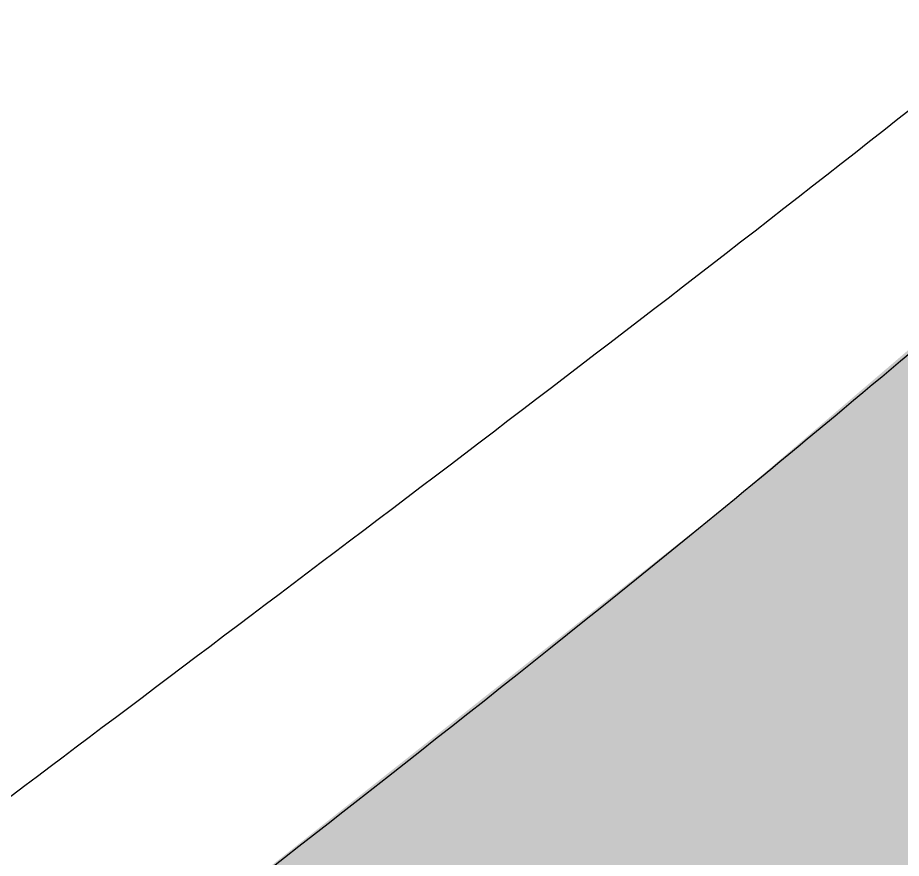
# Model space of a CAD drawing. Header units: millimetres. Extents: x -37.1 to 17.5, y -29.9 to 15.1.
# Drawn here: x -33.9755 to -33.7788, y -17.566 to -17.3789 of the extents above; entities that cross this region are included whole.
import ezdxf

# ---------------------------------------------------------------- set-up
doc = ezdxf.new("R2010")
doc.units = ezdxf.units.MM
doc.header["$MEASUREMENT"] = 0
doc.layers.add('Default', color=18, linetype='Continuous', true_color=0x000000)
doc.layers.add('Layer 03', color=5, linetype='Continuous', true_color=0x0000ff)

msp = doc.modelspace()

# ---------------------------------------------------------------- hatches: boundary and pattern name
at = {"layer": 'Default'}
msp.add_hatch(color=256, dxfattribs=at).paths.add_polyline_path([(-34.04865, -17.74913), (-34.02293, -17.77394), (-34.0218, -17.77493), (-34.02068, -17.77587), (-34.01958, -17.77675), (-34.01849, -17.77758), (-34.01794, -17.77797), (-34.0174, -17.77835), (-34.01686, -17.7787), (-34.01632, -17.77905), (-34.01578, -17.77937), (-34.01524, -17.77968), (-34.0147, -17.77996), (-34.01415, -17.78023), (-34.01361, -17.78048), (-34.01307, -17.78071), (-34.01253, -17.78092), (-34.01225, -17.78102), (-34.01198, -17.78111), (-34.01171, -17.7812), (-34.01143, -17.78128), (-34.01116, -17.78136), (-34.01088, -17.78143), (-34.01061, -17.78149), (-34.01033, -17.78155), (-34.01005, -17.78161), (-34.00977, -17.78165), (-34.00949, -17.7817), (-34.00921, -17.78173), (-34.00893, -17.78176), (-34.00865, -17.78179), (-34.00837, -17.78181), (-34.00808, -17.78182), (-34.0078, -17.78183), (-34.00751, -17.78183), (-34.00722, -17.78182), (-34.00693, -17.78181), (-34.00664, -17.78179), (-34.00635, -17.78177), (-34.00605, -17.78173), (-34.00575, -17.78169), (-34.00544, -17.78164), (-34.00513, -17.78158), (-34.00482, -17.78151), (-34.0045, -17.78143), (-34.00417, -17.78135), (-34.00383, -17.78125), (-34.00349, -17.78114), (-34.00314, -17.78102), (-34.00278, -17.78089), (-34.00242, -17.78074), (-34.00204, -17.78059), (-34.00165, -17.78042), (-34.00085, -17.78005), (-34, -17.77962), (-33.9991, -17.77914), (-33.99814, -17.77859), (-33.99713, -17.77798), (-33.99491, -17.77657), (-33.99241, -17.77487), (-33.98959, -17.77285), (-33.98287, -17.7678), (-33.83561, -17.64719), (-33.77368, -17.59647), (-33.74458, -17.57143), (-33.72995, -17.55822), (-33.71504, -17.54426), (-33.68429, -17.5139), (-33.65372, -17.48195), (-33.62523, -17.45071), (-33.60071, -17.42249), (-33.59048, -17.41015), (-33.58153, -17.39894), (-33.57371, -17.38867), (-33.56683, -17.37913), (-33.56072, -17.37014), (-33.5552, -17.36149), (-33.55009, -17.35299), (-33.54523, -17.34444), (-33.53577, -17.32678), (-33.48923, -17.23572), (-33.48691, -17.23074), (-33.48591, -17.22842), (-33.48501, -17.2262), (-33.48423, -17.22409), (-33.48357, -17.22209), (-33.48327, -17.22113), (-33.48301, -17.2202), (-33.48277, -17.21929), (-33.48256, -17.21841), (-33.48238, -17.21756), (-33.48222, -17.21674), (-33.48209, -17.21594), (-33.48199, -17.21516), (-33.48191, -17.21442), (-33.48186, -17.2137), (-33.48183, -17.213), (-33.48182, -17.21267), (-33.48182, -17.21233), (-33.48183, -17.21201), (-33.48185, -17.21169), (-33.48187, -17.21138), (-33.48189, -17.21108), (-33.48193, -17.21078), (-33.48197, -17.21049), (-33.48201, -17.2102), (-33.48206, -17.20992), (-33.48212, -17.20965), (-33.48218, -17.20939), (-33.48225, -17.20913), (-33.48232, -17.20887), (-33.4824, -17.20863), (-33.48249, -17.20839), (-33.48258, -17.20815), (-33.48268, -17.20793), (-33.48278, -17.20771), (-33.48289, -17.20749), (-33.48301, -17.20728), (-33.48313, -17.20708), (-33.48319, -17.20698), (-33.48325, -17.20689), (-33.48332, -17.20679), (-33.48339, -17.2067), (-33.48345, -17.20661), (-33.48352, -17.20652), (-33.48359, -17.20643), (-33.48367, -17.20634), (-33.48374, -17.20626), (-33.48382, -17.20617), (-33.48389, -17.20609), (-33.48397, -17.20601), (-33.48405, -17.20593), (-33.48413, -17.20585), (-33.48421, -17.20577), (-33.48429, -17.2057), (-33.48438, -17.20563), (-33.48446, -17.20556), (-33.48455, -17.20549), (-33.48464, -17.20542), (-33.48473, -17.20535), (-33.48482, -17.20529), (-33.48491, -17.20522), (-33.48501, -17.20516), (-33.4851, -17.2051), (-33.4852, -17.20504), (-33.48529, -17.20498), (-33.48539, -17.20493), (-33.4856, -17.20482), (-33.4858, -17.20472), (-33.48601, -17.20463), (-33.48623, -17.20454), (-33.48645, -17.20446), (-33.48668, -17.20438), (-33.48691, -17.20431), (-33.48714, -17.20425), (-33.48738, -17.20419), (-33.48762, -17.20414), (-33.48787, -17.2041), (-33.48812, -17.20406), (-33.48838, -17.20403), (-33.48864, -17.20401), (-33.4889, -17.20399), (-33.48917, -17.20398), (-33.48944, -17.20397), (-33.48971, -17.20397), (-33.48999, -17.20398), (-33.49027, -17.20399), (-33.49056, -17.20401), (-33.49085, -17.20403), (-33.49114, -17.20407), (-33.49143, -17.2041), (-33.49173, -17.20415), (-33.49203, -17.2042), (-33.49233, -17.20426), (-33.49264, -17.20432), (-33.49294, -17.20439), (-33.49326, -17.20446), (-33.49388, -17.20463), (-33.49452, -17.20483), (-33.49517, -17.20505), (-33.49582, -17.2053), (-33.49648, -17.20557), (-33.49715, -17.20586), (-33.49782, -17.20619), (-33.4985, -17.20653), (-33.49918, -17.2069), (-33.49986, -17.2073), (-33.50055, -17.20772), (-33.50124, -17.20817), (-33.50193, -17.20865), (-33.50262, -17.20914), (-33.50331, -17.20967), (-33.504, -17.21022), (-33.50469, -17.21079), (-33.50538, -17.21139), (-33.50678, -17.21269), (-33.50825, -17.21413), (-33.52975, -17.23657), (-33.54816, -17.2544), (-33.60655, -17.30689), (-33.81793, -17.48768), (-33.97363, -17.61084), (-33.99201, -17.62467), (-34.0008, -17.63101), (-34.00942, -17.637), (-34.01794, -17.64268), (-34.0263, -17.64804), (-34.07404, -17.67692), (-34.0785, -17.6799), (-34.08048, -17.68131), (-34.0823, -17.68267), (-34.08396, -17.684), (-34.08472, -17.68465), (-34.08545, -17.68529), (-34.08614, -17.68593), (-34.08679, -17.68656), (-34.0874, -17.68719), (-34.08797, -17.68781), (-34.08851, -17.68843), (-34.08876, -17.68874), (-34.089, -17.68905), (-34.08924, -17.68936), (-34.08946, -17.68966), (-34.08968, -17.68997), (-34.08988, -17.69028), (-34.09008, -17.69059), (-34.09026, -17.69089), (-34.09044, -17.6912), (-34.09061, -17.69151), (-34.09077, -17.69182), (-34.09092, -17.69212), (-34.09106, -17.69243), (-34.09119, -17.69274), (-34.09131, -17.69305), (-34.09143, -17.69336), (-34.09153, -17.69368), (-34.09163, -17.69399), (-34.09171, -17.6943), (-34.09179, -17.69462), (-34.09186, -17.69493), (-34.09192, -17.69525), (-34.09197, -17.69557), (-34.09201, -17.69589), (-34.09204, -17.69622), (-34.09207, -17.69654), (-34.09208, -17.69686), (-34.09209, -17.69719), (-34.09209, -17.69752), (-34.09208, -17.69785), (-34.09206, -17.69818), (-34.09203, -17.69852), (-34.092, -17.69885), (-34.09195, -17.69919), (-34.0919, -17.69953), (-34.09184, -17.69987), (-34.09177, -17.70021), (-34.09169, -17.70055), (-34.09161, -17.7009), (-34.09152, -17.70124), (-34.09142, -17.70159), (-34.09131, -17.70194), (-34.09119, -17.70229), (-34.09107, -17.70265), (-34.0908, -17.70336), (-34.0905, -17.70408), (-34.09017, -17.70481), (-34.08981, -17.70555), (-34.08942, -17.70629), (-34.089, -17.70704), (-34.08855, -17.7078), (-34.08808, -17.70857), (-34.08757, -17.70934), (-34.08704, -17.71012), (-34.08649, -17.71091), (-34.0853, -17.71252), (-34.08401, -17.71417), (-34.08261, -17.71584), (-34.08113, -17.71756), (-34.07955, -17.71931), (-34.07614, -17.72292), (-34.07246, -17.72664)], flags=0)

# ---------------------------------------------------------------- linework, layer by layer
at = {"layer": 'Layer 03'}
msp.add_open_spline([(-34.24263, -17.58548), (-34.23001, -17.62104), (-34.20062, -17.65634), (-34.17739, -17.67645), (-34.12991, -17.66908), (-34.00953, -17.57602), (-33.7901, -17.41243), (-33.60211, -17.2572), (-33.48546, -17.16198), (-33.46567, -17.13357), (-33.47723, -17.07038), (-33.46451, -17.03123), (-33.39314, -17.02275), (-33.35765, -17.02172), (-33.34647, -17.05976), (-33.21035, -17.2074), (-33.15606, -17.2577), (-33.04545, -17.30835), (-32.90693, -17.32941), (-32.79465, -17.31754), (-32.71571, -17.29989), (-32.69569, -17.29508)], degree=3, knots=[0, 0, 0, 0, 0.543165, 1.086329, 1.629494, 2.172659, 2.715823, 3.258988, 3.802152, 4.345317, 4.888482, 5.431646, 5.974811, 6.517976, 7.06114, 7.604305, 8.147469, 8.690634, 9.233799, 9.776963, 9.966807, 9.966807, 9.966807, 9.966807], dxfattribs=at)
msp.add_open_spline([(-34.04865, -17.74913), (-34.03881, -17.75843), (-34.02428, -17.7735), (-34.00831, -17.78607), (-33.98755, -17.77318), (-33.82661, -17.63883), (-33.71965, -17.55461), (-33.58503, -17.40833), (-33.54453, -17.34706), (-33.50822, -17.27007), (-33.48011, -17.22156), (-33.48141, -17.20087), (-33.50427, -17.2059), (-33.5255, -17.2368), (-33.6827, -17.37332), (-33.82144, -17.49229), (-33.93914, -17.58358), (-34.01027, -17.64039), (-34.07629, -17.67689), (-34.09797, -17.69423), (-34.08332, -17.71768), (-34.05849, -17.73982), (-34.04865, -17.74913)], degree=3, dxfattribs=at)

doc.saveas('drawing.dxf')
